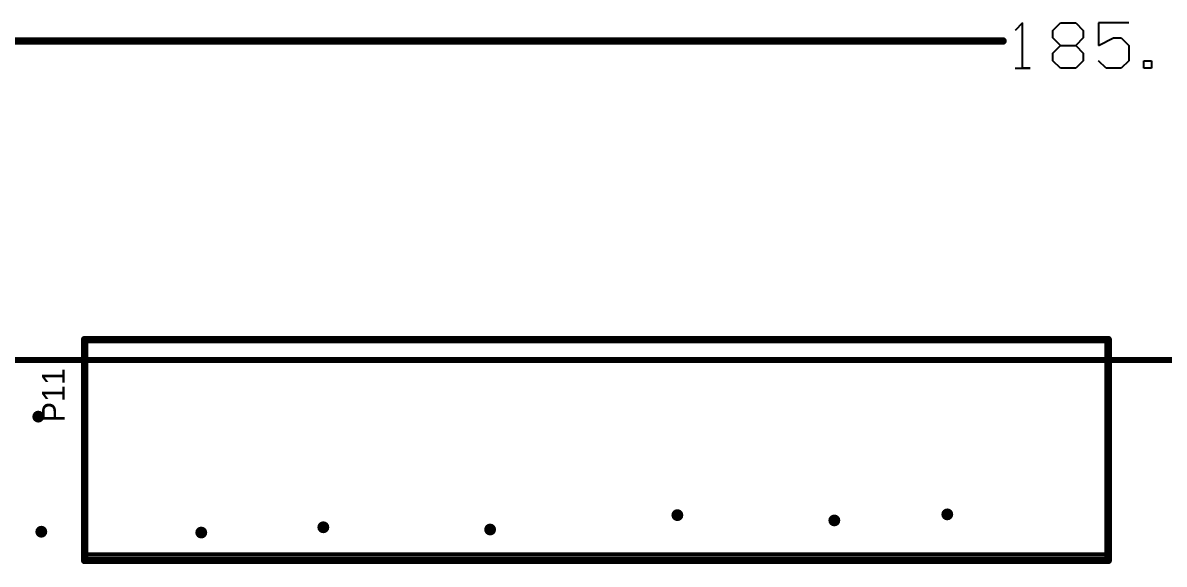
# Model space of a CAD drawing. Header units: millimetres. Extents: x -0.01 to 7.72, y -0.26 to 4.6.
# Drawn here: x 2.067 to 3.572, y 3.888 to 4.603 of the extents above; entities that cross this region are included whole.
import ezdxf

# ---------------------------------------------------------------- set-up
doc = ezdxf.new("R2010")
doc.units = ezdxf.units.MM
doc.header["$MEASUREMENT"] = 0
for name, color, linetype in [('Mechanical1', 6, 'Continuous'), ('MultiLayer', 9, 'Continuous'), ('PadHoleLayer', 156, 'Continuous'), ('TopOverlay', 2, 'Continuous'), ('ViaHoleLayer', 16, 'Continuous')]:
    doc.layers.add(name, color=color, linetype=linetype)

# ---------------------------------------------------------------- blocks, each defined once
blk = doc.blocks.new('WJ124_3_81_9P_82')
at = {"layer": 'MultiLayer'}
h = blk.add_hatch(color=9, dxfattribs=at)
edge = h.paths.add_edge_path()
edge.add_arc((-0.45, 0), 0.0492, 0, 360)
h = blk.add_hatch(color=9, dxfattribs=at)
edge = h.paths.add_edge_path()
edge.add_arc((-0.3, 0), 0.0492, 0, 360)
h = blk.add_hatch(color=9, dxfattribs=at)
edge = h.paths.add_edge_path()
edge.add_arc((-0.15, 0), 0.0492, 0, 360)
h = blk.add_hatch(color=9, dxfattribs=at)
edge = h.paths.add_edge_path()
edge.add_arc((0, 0), 0.0492, 0, 360)
h = blk.add_hatch(color=9, dxfattribs=at)
edge = h.paths.add_edge_path()
edge.add_arc((0.15, 0), 0.0492, 0, 360)
h = blk.add_hatch(color=9, dxfattribs=at)
edge = h.paths.add_edge_path()
edge.add_arc((0.3, 0), 0.0492, 0, 360)
h = blk.add_hatch(color=9, dxfattribs=at)
edge = h.paths.add_edge_path()
edge.add_arc((0.45, 0), 0.0492, 0, 360)
h = blk.add_hatch(color=9, dxfattribs=at)
edge = h.paths.add_edge_path()
edge.add_arc((0.6, 0), 0.0492, 0, 360)
h = blk.add_hatch(color=9, dxfattribs=at)
edge = h.paths.add_edge_path()
edge.add_arc((0.75, 0), 0.0492, 0, 360)
at = {"layer": 'PadHoleLayer'}
h = blk.add_hatch(color=156, dxfattribs=at)
edge = h.paths.add_edge_path()
edge.add_arc((-0.45, 0), 0.0295, 0, 360)
h = blk.add_hatch(color=156, dxfattribs=at)
edge = h.paths.add_edge_path()
edge.add_arc((-0.3, 0), 0.0295, 0, 360)
h = blk.add_hatch(color=156, dxfattribs=at)
edge = h.paths.add_edge_path()
edge.add_arc((-0.15, 0), 0.0295, 0, 360)
h = blk.add_hatch(color=156, dxfattribs=at)
edge = h.paths.add_edge_path()
edge.add_arc((0, 0), 0.0295, 0, 360)
h = blk.add_hatch(color=156, dxfattribs=at)
edge = h.paths.add_edge_path()
edge.add_arc((0.15, 0), 0.0295, 0, 360)
h = blk.add_hatch(color=156, dxfattribs=at)
edge = h.paths.add_edge_path()
edge.add_arc((0.3, 0), 0.0295, 0, 360)
h = blk.add_hatch(color=156, dxfattribs=at)
edge = h.paths.add_edge_path()
edge.add_arc((0.45, 0), 0.0295, 0, 360)
h = blk.add_hatch(color=156, dxfattribs=at)
edge = h.paths.add_edge_path()
edge.add_arc((0.6, 0), 0.0295, 0, 360)
h = blk.add_hatch(color=156, dxfattribs=at)
edge = h.paths.add_edge_path()
edge.add_arc((0.75, 0), 0.0295, 0, 360)
at = {"layer": 'TopOverlay'}
for points, const_width in [([(-0.525, 0.1417), (0.825, 0.1417)], 0.01), ([(-0.525, -0.1496), (-0.525, 0.1417)], 0.01), ([(0.825, -0.1496), (0.825, 0.1417)], 0.01), ([(-0.525, -0.1496), (0.825, -0.1496)], 0.01), ([(-0.525, -0.1417), (-0.3, -0.1417)], 0.005), ([(-0.3, -0.1417), (0.825, -0.1417)], 0.005)]:
    blk.add_lwpolyline(points, dxfattribs=dict(at, const_width=const_width))
for points, const_width in [([(-0.5275, 0.1417, 1), (-0.5225, 0.1417, 1)], 0.005), ([(-0.5275, 0.1417, 1), (-0.5225, 0.1417, 1)], 0.005), ([(0.8225, 0.1417, 1), (0.8275, 0.1417, 1)], 0.005), ([(0.8225, 0.1417, 1), (0.8275, 0.1417, 1)], 0.005), ([(-0.5275, -0.1496, 1), (-0.5225, -0.1496, 1)], 0.005), ([(-0.5275, -0.1496, 1), (-0.5225, -0.1496, 1)], 0.005), ([(-0.5262, -0.1417, 1), (-0.5238, -0.1417, 1)], 0.0025), ([(-0.3013, -0.1417, 1), (-0.2988, -0.1417, 1)], 0.0025), ([(-0.3013, -0.1417, 1), (-0.2988, -0.1417, 1)], 0.0025), ([(0.8225, -0.1496, 1), (0.8275, -0.1496, 1)], 0.005), ([(0.8225, -0.1496, 1), (0.8275, -0.1496, 1)], 0.005), ([(0.8237, -0.1417, 1), (0.8263, -0.1417, 1)], 0.0025)]:
    blk.add_lwpolyline(points, format="xyb", close=True, dxfattribs=dict(at, const_width=const_width))

msp = doc.modelspace()

# ---------------------------------------------------------------- hatches: boundary and pattern name
at = {"layer": 'ViaHoleLayer'}
h = msp.add_hatch(color=16, dxfattribs=at)
edge = h.paths.add_edge_path()
edge.add_arc((2.087, 4.083), 0.00787, 0, 360)
h = msp.add_hatch(color=16, dxfattribs=at)
edge = h.paths.add_edge_path()
edge.add_arc((2.93, 3.953), 0.00787, 0, 360)
h = msp.add_hatch(color=16, dxfattribs=at)
edge = h.paths.add_edge_path()
edge.add_arc((3.286, 3.954), 0.00787, 0, 360)
h = msp.add_hatch(color=16, dxfattribs=at)
edge = h.paths.add_edge_path()
edge.add_arc((2.463, 3.937), 0.00787, 0, 360)
h = msp.add_hatch(color=16, dxfattribs=at)
edge = h.paths.add_edge_path()
edge.add_arc((3.137, 3.946), 0.00787, 0, 360)
h = msp.add_hatch(color=16, dxfattribs=at)
edge = h.paths.add_edge_path()
edge.add_arc((2.091, 3.9311), 0.00787, 0, 360)
h = msp.add_hatch(color=16, dxfattribs=at)
edge = h.paths.add_edge_path()
edge.add_arc((2.302, 3.93), 0.00787, 0, 360)
h = msp.add_hatch(color=16, dxfattribs=at)
edge = h.paths.add_edge_path()
edge.add_arc((2.683, 3.934), 0.00787, 0, 360)

# ---------------------------------------------------------------- linework, layer by layer
at = {"layer": 'Mechanical1', "const_width": 0.00787}
msp.add_lwpolyline([(0.1969, 4.1579), (7.0276, 4.1579)], dxfattribs=at)
at = {"layer": 'TopOverlay'}
for p, q in [((3.3854, 4.6027), (3.3754, 4.5927)), ((3.3854, 4.5427), (3.3854, 4.6027)), ((3.4254, 4.5927), (3.4354, 4.6027)), ((3.4254, 4.5827), (3.4254, 4.5927)), ((3.4354, 4.6027), (3.4554, 4.6027)), ((3.4554, 4.6027), (3.4654, 4.5927)), ((3.4654, 4.5927), (3.4654, 4.5827)), ((3.5254, 4.6027), (3.4854, 4.6027)), ((3.4854, 4.6027), (3.4854, 4.5727)), ((3.4354, 4.5727), (3.4254, 4.5827)), ((3.4654, 4.5827), (3.4554, 4.5727)), ((3.4854, 4.5727), (3.5054, 4.5827)), ((3.5054, 4.5827), (3.5154, 4.5827)), ((3.5154, 4.5827), (3.5254, 4.5727)), ((3.4254, 4.5627), (3.4354, 4.5727)), ((3.4254, 4.5527), (3.4254, 4.5627)), ((3.4354, 4.5727), (3.4554, 4.5727)), ((3.4554, 4.5727), (3.4654, 4.5627)), ((3.4654, 4.5627), (3.4654, 4.5527)), ((3.5254, 4.5727), (3.5254, 4.5527)), ((3.4354, 4.5427), (3.4254, 4.5527)), ((3.4654, 4.5527), (3.4554, 4.5427)), ((3.4954, 4.5427), (3.4854, 4.5527)), ((3.5254, 4.5527), (3.5154, 4.5427)), ((3.5454, 4.5427), (3.5454, 4.5527)), ((3.5454, 4.5527), (3.5554, 4.5527)), ((3.5554, 4.5527), (3.5554, 4.5427)), ((3.3754, 4.5427), (3.3954, 4.5427)), ((3.3954, 4.5427), (3.3854, 4.5427)), ((3.4554, 4.5427), (3.4354, 4.5427)), ((3.5154, 4.5427), (3.4954, 4.5427)), ((3.5554, 4.5427), (3.5454, 4.5427))]:
    msp.add_line(p, q, dxfattribs=at)
for points, const_width in [([(-0.0005, 4.5787), (3.3594, 4.5787)], 0.01), ([(0.1969, 4.1579), (7.0276, 4.1579)], 0.00787)]:
    msp.add_lwpolyline(points, dxfattribs=dict(at, const_width=const_width))
at = {"layer": 'TopOverlay', "const_width": 0.005}
msp.add_lwpolyline([(3.3569, 4.5787, 1), (3.3619, 4.5787, 1)], format="xyb", close=True, dxfattribs=at)

# ---------------------------------------------------------------- block references
at = {"rotation": 360}
msp.add_blockref('WJ124_3_81_9P_82', (2.6732, 4.0429), dxfattribs=at)

# ---------------------------------------------------------------- texts
at = {"layer": 'TopOverlay'}
msp.add_text('P11', height=0.03, rotation=90, dxfattribs=at).set_placement((2.122, 4.0756))

doc.saveas('drawing.dxf')
